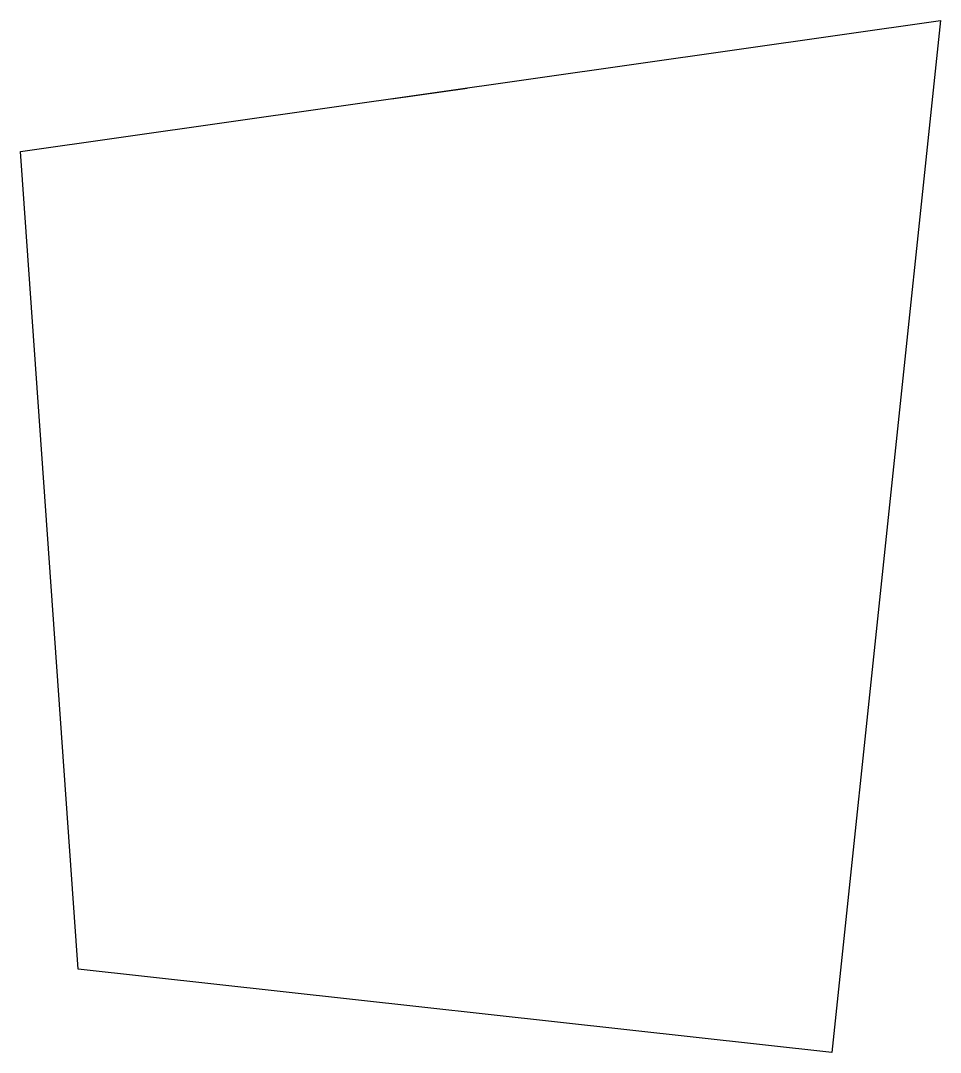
# Model space of a CAD drawing. Header units: millimetres. Extents: x -27.9 to 57.4, y -46.5 to 49.1.
import ezdxf

# ---------------------------------------------------------------- set-up
doc = ezdxf.new("R2010")
doc.units = ezdxf.units.MM
doc.layers.add('hcd_building_outline', color=178, linetype='Continuous', true_color=0x000000)
doc.layers.add('hcd_doors', color=178, linetype='Continuous', true_color=0x000000)

msp = doc.modelspace()

# ---------------------------------------------------------------- linework, layer by layer
at = {"layer": 'hcd_building_outline'}
msp.add_lwpolyline([(-27.887, 36.998), (57.405, 49.14), (47.336, -46.518), (-22.556, -38.818)], close=True, dxfattribs=at)
at = {"layer": 'hcd_doors'}
msp.add_lwpolyline([(6.493, 41.892), (13.521, 42.893)], dxfattribs=at)

doc.saveas('drawing.dxf')
